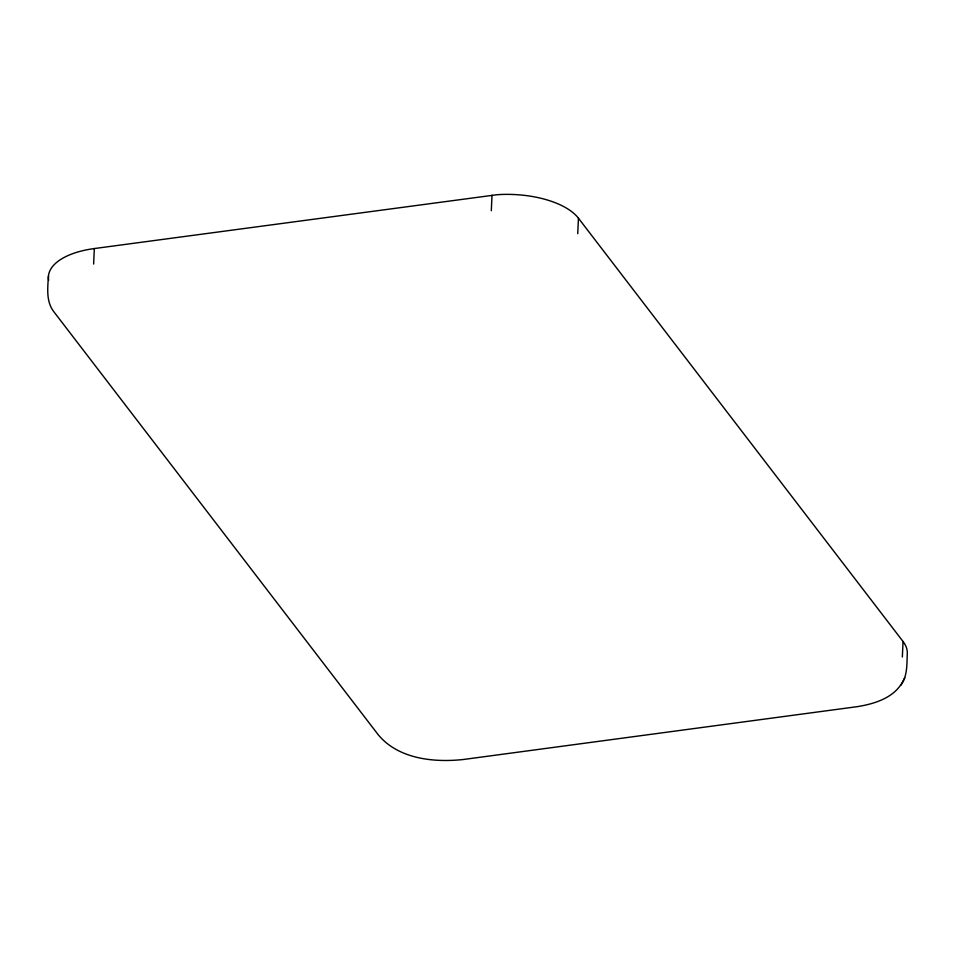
<?xml version="1.0" encoding="UTF-8"?>
<svg xmlns="http://www.w3.org/2000/svg" width="955" height="955" viewBox="0 0 955 955"><rect width="100%" height="100%" fill="white"/><g stroke="black" fill="none" stroke-linecap="round" stroke-linejoin="round"><path stroke-width="1.43" d="M48.454 276.055C47.69 288.004 45.935 301.529 53.826 311.712L378.383 734.956C398.51 759.022 433.642 762.627 462.972 759.547L856.778 706.724C873.944 704.062 893.773 698.129 902.654 681.834M93.626 264.058L94.33 248.551L497.173 194.701A70.288 32.566 2.6 0 1 578.444 218.206L903.048 641.509A70.037 32.446 2.6 0 1 907.25 654.187C906.844 664.764 907.417 676.259 900.816 685.272M491.312 210.721L492.016 195.214M577.739 233.7L578.444 218.206M902.344 657.016L903.048 641.509M902.893 681.357L904.791 677.811M48.669 280.304A70.037 32.446 2.6 0 1 94.33 248.551"/></g></svg>
